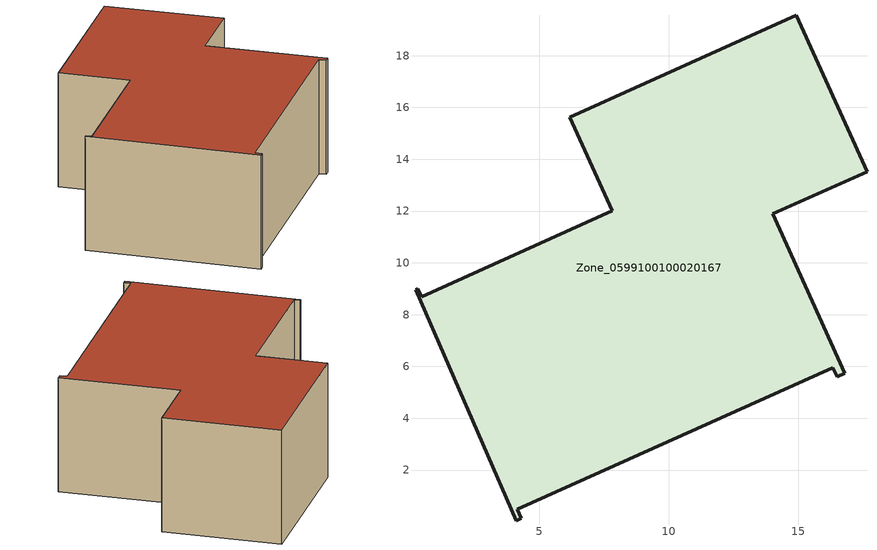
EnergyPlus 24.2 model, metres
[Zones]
Zone_0599100100020167
 floor ground (C_G): 6.17,15.62 14.93,19.56 17.65,13.52 14.02,11.88 16.79,5.73 16.49,5.6 16.33,5.96 4.15,0.48 4.31,0.13 4.1,0.04 0.22,8.96 0.31,9.01 0.45,8.69 7.81,12 z0
 wall outside (C_F): 4.15,0.48 16.33,5.96 16.49,5.6 16.79,5.73 14.02,11.88 17.65,13.52 14.93,19.56 6.17,15.62 7.81,12 0.45,8.69 0.31,9.01 0.22,8.96 4.1,0.04 4.31,0.13 4.15,0.48 z0:6.59
 roof outside (C_R): 16.79,5.73 14.02,11.88 17.65,13.52 14.93,19.56 6.17,15.62 7.81,12 0.45,8.69 0.31,9.01 0.22,8.96 4.1,0.04 4.31,0.13 4.15,0.48 16.33,5.96 16.49,5.6 z6.59
[BUILDING]
Pand.0599100100020167: North Axis=0; Terrain=City; Loads Convergence Tolerance Value=0.04; Temperature Convergence Tolerance Value=0.4; Solar Distribution=FullExterior; Maximum Number of Warmup Days=25; Minimum Number of Warmup Days=1
[Site:Location]
Rotterdam.The.Hague.AP_ZH_NLD Design_Conditions: Latitude=51.96; Longitude=4.45; Time Zone=1; Elevation=-4.5
[SITE:GROUNDTEMPERATURE:BUILDINGSURFACE]
18, 18, 18, 18, 18, 18, 18, 18, 18, 18, 18, 18
[MATERIAL] Thermal Absorptance=0.9; Solar Absorptance=0.7; Visible Absorptance=0.7
Name | Roughness | Thickness | Conductivity | Density | Specific Heat
G.D.2015-2018 | MediumSmooth | 0.15 | 0.0428571 | 540 | 1210
F.D.2015-2018 | Rough | 0.3 | 0.0666667 | 1920 | 840
R.D.2015-2018 | MediumRough | 0.2 | 0.0333333 | 1500 | 1000
[CONSTRUCTION]
C_G: G.D.2015-2018
C_F: F.D.2015-2018
C_R: R.D.2015-2018
[ZONE]
Zone_0599100100020167: Type=1; Multiplier=1; Ceiling Height=Autocalculate; Volume=Autocalculate; Floor Area=autocalculate; Part of Total Floor Area=Yes
[ZONEINFILTRATION:DESIGNFLOWRATE]
Infil_Zone_0599100100020167: Zone or ZoneList or Space or SpaceList=Zone_0599100100020167; Schedule=AlwaysOn; Design Flow Rate Calculation Method=Flow/Area; Flow Rate per Floor Area=0.0021; Constant Term Coefficient=1; Temperature Term Coefficient=0; Velocity Term Coefficient=0; Velocity Squared Term Coefficient=0
[HVACTEMPLATE:ZONE:IDEALLOADSAIRSYSTEM]
Zone_0599100100020167: Maximum Heating Supply Air Temperature=50; Minimum Cooling Supply Air Temperature=13; Maximum Heating Supply Air Humidity Ratio=0.0156; Minimum Cooling Supply Air Humidity Ratio=0.0077; Heating Limit=NoLimit; Cooling Limit=NoLimit; Dehumidification Control Type=ConstantSensibleHeatRatio; Cooling Sensible Heat Ratio=0.7; Dehumidification Setpoint=60; Humidification Control Type=None; Humidification Setpoint=30; Outdoor Air Method=None; Outdoor Air Flow Rate per Person=0.00944; Outdoor Air Flow Rate per Zone Floor Area=0; Outdoor Air Flow Rate per Zone=0; Demand Controlled Ventilation Type=None; Outdoor Air Economizer Type=NoEconomizer; Heat Recovery Type=None; Sensible Heat Recovery Effectiveness=0.7; Latent Heat Recovery Effectiveness=0.65
[ZONECONTROL:THERMOSTAT]
ThermostatControl_Zone_0599100100020167: Zone or ZoneList=Zone_0599100100020167; Control Type Schedule=DualSetpointControlType; Control 1=Thermostat_Zone_0599100100020167; Temperature Difference Between Cutout And Setpoint=0
[THERMOSTATSETPOINT:DUALSETPOINT]
Thermostat_Zone_0599100100020167: Heating Setpoint Temperature Schedule=HeatingSetpoint_Zone_0599100100020167; Cooling Setpoint Temperature Schedule=CoolingSetpoint_Zone_0599100100020167
[SCHEDULE:COMPACT]
HeatingSetpoint_Zone_0599100100020167: Through: 12/31, For: AllDays, Until: 24:00, 21
CoolingSetpoint_Zone_0599100100020167: Through: 12/31, For: AllDays, Until: 24:00, 24
DualSetpointControlType: Through: 12/31, For: AllDays, Until: 24:00, 4
AlwaysOn: Through: 12/31, For: AllDays, Until: 24:00, 1
